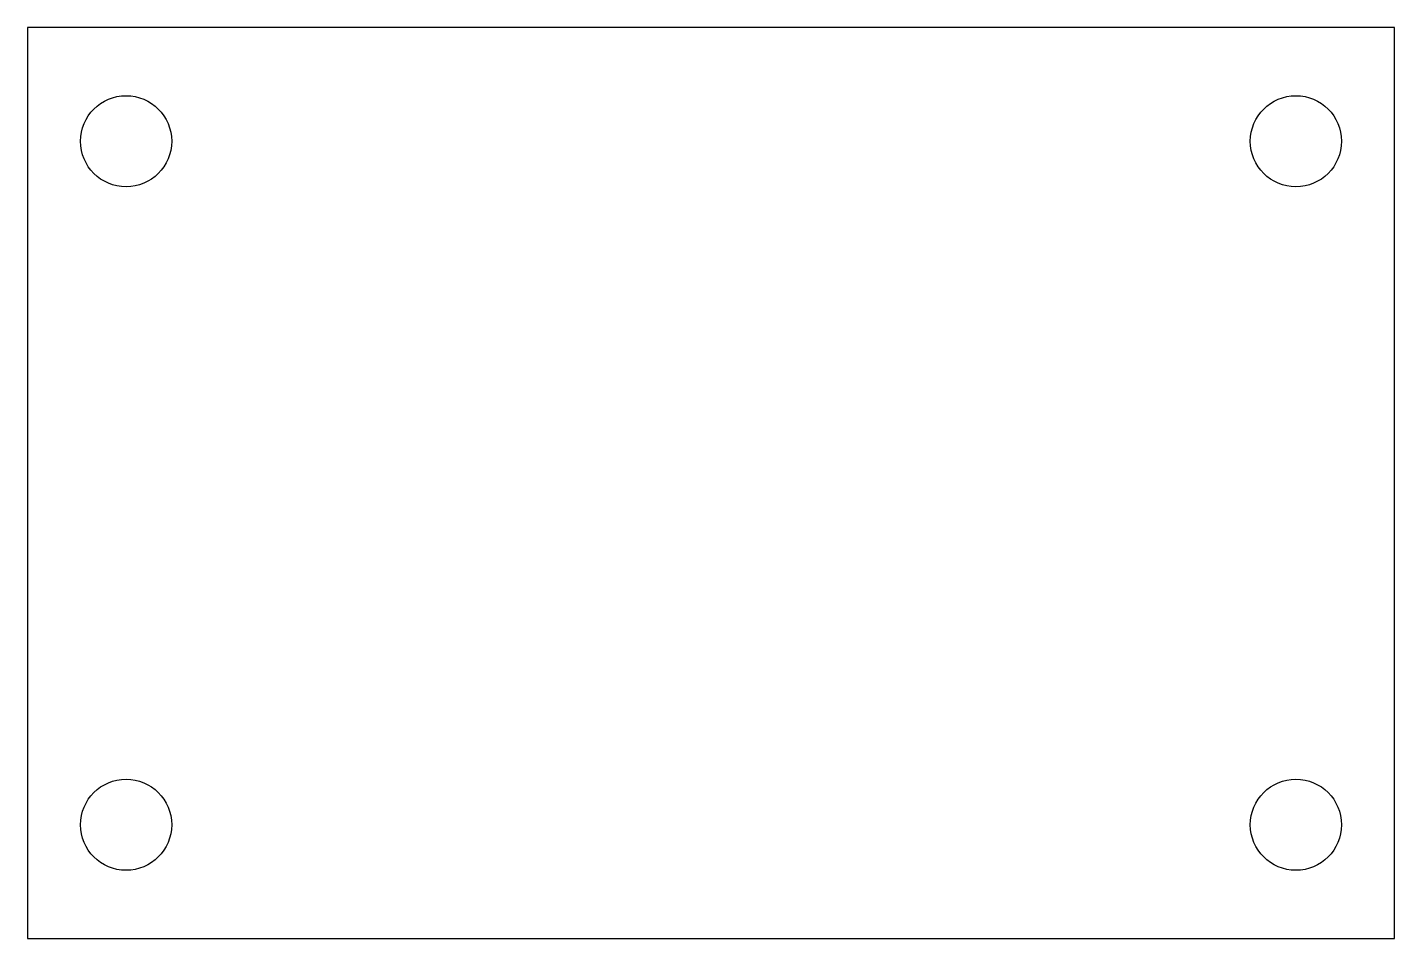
# Paper-space layout '_上视' of a CAD drawing. Header units: millimetres. Extents: x -45 to 45, y -30 to 30.
import ezdxf

# ---------------------------------------------------------------- set-up
doc = ezdxf.new("R2010")
doc.units = ezdxf.units.MM

psp = doc.layouts.new('_上视')

# ---------------------------------------------------------------- linework, layer by layer
at = {"color": 7, "linetype": 'Continuous', "lineweight": 25}
for p, q in [((-45, 30), (-45, -30)), ((45, 30), (-45, 30)), ((45, -30), (45, 30)), ((-45, -30), (45, -30))]:
    psp.add_line(p, q, dxfattribs=at)
for centre in [(-38.5, 22.5), (38.5, 22.5), (-38.5, -22.5), (38.5, -22.5)]:
    psp.add_circle(centre, 3, dxfattribs=at)

doc.saveas('drawing.dxf')
